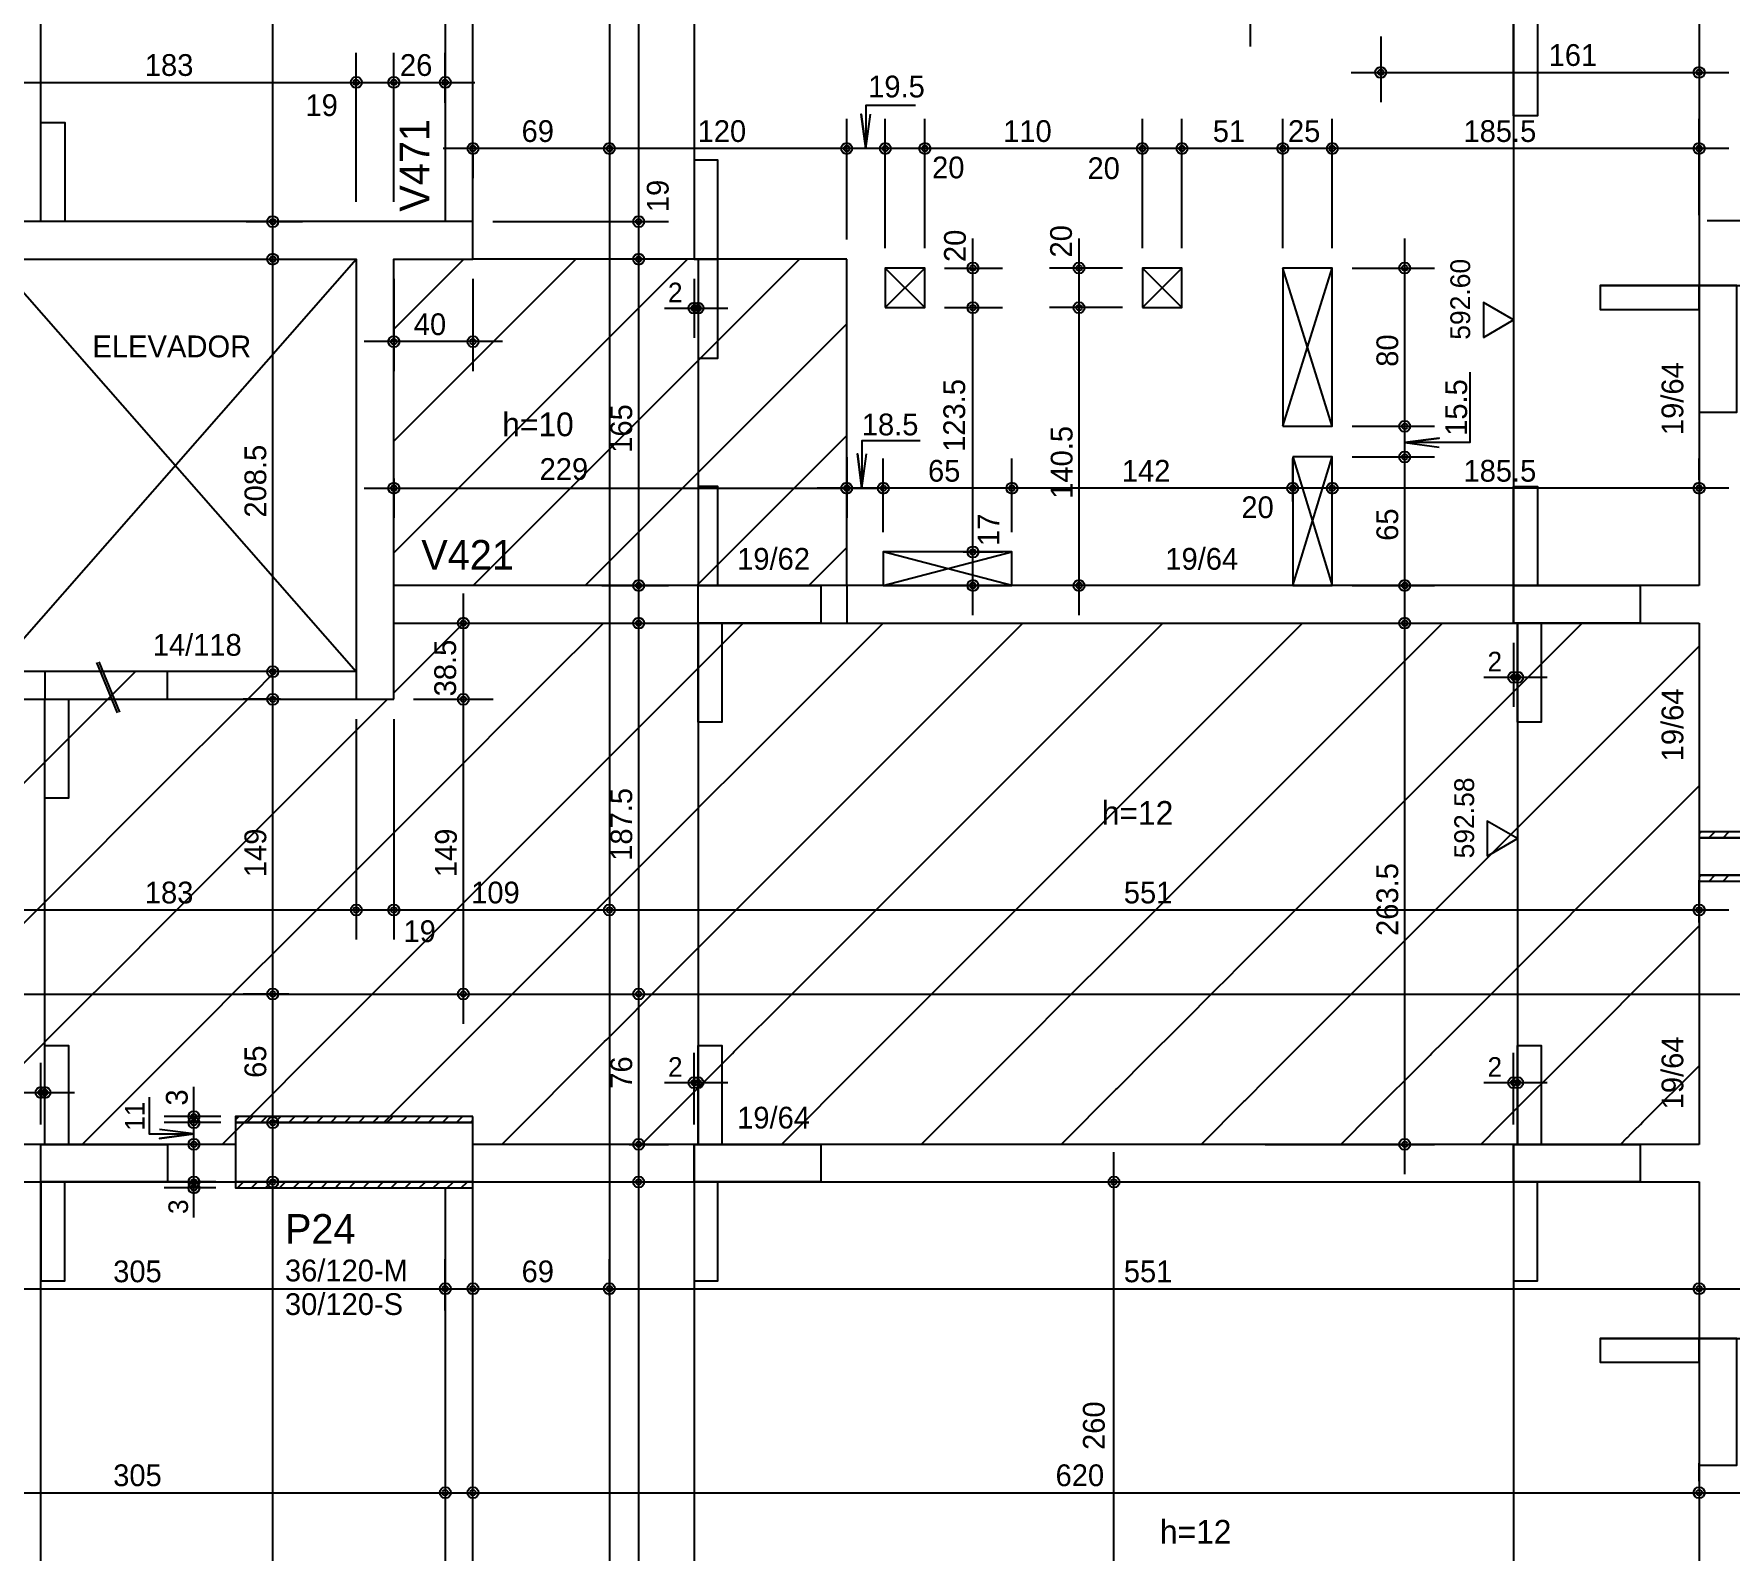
# Model space of a CAD drawing. Header units: metres. Extents: x 310 to 5592, y 1610 to 4022.
# Drawn here: x 3513 to 4370, y 2326 to 3092 of the extents above; entities that cross this region are included whole.
import ezdxf

# ---------------------------------------------------------------- set-up
doc = ezdxf.new("R2010")
doc.units = ezdxf.units.M
for name, color, linetype in [('MTH-224', 4, 'Continuous'), ('MTH-230', 1, 'Continuous'), ('MTH-COTAS7', 31, 'Continuous'), ('MTH-DIM-PILAR', 3, 'Continuous'), ('MTH-DIM-VIGA', 3, 'Continuous'), ('MTH-EIXO-214', 4, 'Continuous'), ('MTH-FACE-VIGA', 7, 'Continuous'), ('MTH-LINHA-SEÇÃO', 16, 'Continuous'), ('MTH-PILAR-SEGUE', 5, 'Continuous'), ('MTH-SIMB_COTA', 3, 'Continuous'), ('MTH-TIT1-VIGA', 5, 'Continuous'), ('MTH-TRACEJADO-216', 1, 'Continuous'), ('MTH-TXT', 4, 'Continuous'), ('MTH-TXT-NEGRITO', 5, 'Continuous'), ('MTH-TXT-NOTAS', 3, 'Continuous'), ('MTH-VIGA-INVERTIDA', 7, 'Continuous')]:
    doc.layers.add(name, color=color, linetype=linetype)

msp = doc.modelspace()

# ---------------------------------------------------------------- linework, layer by layer
at = {"layer": 'MTH-224', "linetype": 'Continuous'}
for points in [[(4245.416048, 2939.052496), (4260.714518, 2947.8855), (4245.416048, 2956.717624), (4245.416048, 2939.052496)], [(4247.416048, 2676.861122), (4262.714518, 2685.694125), (4247.416048, 2694.52625), (4247.416048, 2676.861122)]]:
    msp.add_lwpolyline(points, dxfattribs=at)
at = {"layer": 'MTH-230', "linetype": 'Continuous'}
for p, q in [((3492.511365, 2770.135472), (3675.511365, 2978.6355)), ((3492.511365, 2978.6355), (3675.511365, 2770.135472)), ((3943.011366, 2954.1355), (3963.011366, 2974.1355)), ((3963.011366, 2954.1355), (3943.011366, 2974.1355)), ((4073.011366, 2954.1355), (4093.011366, 2974.1355)), ((4093.011366, 2954.1355), (4073.011366, 2974.1355)), ((4144.012171, 2894.1355), (4169.012171, 2974.1355)), ((4169.012171, 2894.1355), (4144.012171, 2974.1355)), ((4149.012171, 2878.6355), (4169.012171, 2813.6355)), ((4149.012171, 2813.6355), (4169.012171, 2878.6355)), ((3942.010455, 2813.6355), (4007.012171, 2830.706534)), ((4007.012171, 2813.6355), (3942.010455, 2830.706534))]:
    msp.add_line(p, q, dxfattribs=at)
at = {"layer": 'MTH-COTAS7', "linetype": 'Continuous'}
for p, q in [((3633.288022, 2982.635497), (3633.288022, 3471.635501)), ((3818.309239, 2982.635497), (3818.309239, 3438.635501)), ((4127.639951, 3086.135499), (4127.639951, 3207.135498)), ((4193.511327, 3091.135499), (4193.511327, 3058.02176)), ((4354.512171, 3089.511837), (4354.512171, 3058.02176)), ((3675.511365, 3007.635497), (3675.511365, 3082.969265)), ((3675.511365, 3007.635497), (3675.511365, 3082.969265)), ((3694.511365, 3007.635497), (3694.511365, 3082.969265)), ((3694.511365, 3007.635497), (3694.511365, 3082.969265)), ((3720.511366, 3057.646509), (3720.511366, 3082.969265)), ((4178.511327, 3073.02176), (4369.512171, 3073.02176)), ((3477.511365, 3067.969265), (3690.511365, 3067.969265)), ((3660.511365, 3067.969265), (3709.511365, 3067.969265)), ((3679.511365, 3067.969265), (3735.511366, 3067.969265)), ((3923.511327, 2988.635492), (3923.511327, 3049.575059)), ((3923.511327, 2988.635492), (3923.511327, 3049.575059)), ((3943.011367, 2984.1355), (3943.011367, 3049.575059)), ((3943.011367, 2984.1355), (3943.011367, 3049.575059)), ((3963.011367, 2984.1355), (3963.011367, 3049.575059)), ((3963.011367, 2984.1355), (3963.011367, 3049.575059)), ((4073.011367, 2984.1355), (4073.011367, 3049.575059)), ((4073.011367, 2984.1355), (4073.011367, 3049.575059)), ((4093.011367, 2984.1355), (4093.011367, 3049.575059)), ((4093.011367, 2984.1355), (4093.011367, 3049.575059)), ((4144.012172, 2984.1355), (4144.012172, 3049.575059)), ((4144.012172, 2984.1355), (4144.012172, 3049.575059)), ((4169.012172, 2984.1355), (4169.012172, 3049.575059)), ((4169.012172, 2984.1355), (4169.012172, 3049.575059)), ((4354.512172, 3000.884726), (4354.512172, 3049.575059)), ((3803.511366, 3037.703124), (3803.511366, 3019.575059)), ((3803.511366, 3037.703124), (3803.511366, 3019.575059)), ((3818.511366, 3034.575059), (3719.511366, 3034.575059)), ((3734.511366, 3031.99527), (3734.511366, 3019.575059)), ((3938.511327, 3034.575059), (3788.511366, 3034.575059)), ((3958.011367, 3034.575059), (3908.511327, 3034.575059)), ((3978.011367, 3034.575059), (3928.011367, 3034.575059)), ((4088.011367, 3034.575059), (3948.011367, 3034.575059)), ((4108.011367, 3034.575059), (4058.011367, 3034.575059)), ((4159.012172, 3034.575059), (4078.011367, 3034.575059)), ((4184.012172, 3034.575059), (4129.012172, 3034.575059)), ((4369.512172, 3034.575059), (4154.012172, 3034.575059)), ((3818.309239, 2963.635492), (3818.309239, 3012.635497)), ((3619.831089, 2997.635497), (3648.288022, 2997.635497)), ((3633.288022, 2755.13551), (3633.288022, 2993.6355)), ((3744.511366, 2997.635497), (3833.309239, 2997.635497)), ((3744.511366, 2997.635497), (3833.309239, 2997.635497)), ((3818.309239, 2798.635501), (3818.309239, 2993.635492)), ((4358.512171, 2998.232143), (4644.515894, 2998.232143)), ((3987.298602, 2939.1355), (3987.298602, 2989.1355)), ((4040.983101, 2939.1355), (4040.983101, 2989.1355)), ((4205.64562, 2879.1355), (4205.64562, 2989.1355)), ((3594.011365, 2978.6355), (3648.288022, 2978.6355)), ((3694.511365, 2968.635497), (3694.511365, 2921.927565)), ((3734.511366, 2968.635492), (3734.511366, 2921.927565)), ((3846.330198, 2968.635492), (3846.330198, 2938.878151)), ((3848.330198, 2968.635492), (3848.330198, 2938.878151)), ((3973.011367, 2974.1355), (4002.298602, 2974.1355)), ((3987.298602, 2815.635501), (3987.298602, 2969.1355)), ((4063.011367, 2974.1355), (4025.983101, 2974.1355)), ((4040.983101, 2798.635501), (4040.983101, 2969.1355)), ((4179.012172, 2974.1355), (4220.64562, 2974.1355)), ((3831.330198, 2953.878151), (3863.330198, 2953.878151)), ((3973.011367, 2954.1355), (4002.298602, 2954.1355)), ((3973.011367, 2954.1355), (4002.298602, 2954.1355)), ((4063.011367, 2954.1355), (4025.983101, 2954.1355)), ((4063.011367, 2954.1355), (4025.983101, 2954.1355)), ((3749.511366, 2936.927565), (3679.511365, 2936.927565)), ((4205.64562, 2863.6355), (4205.64562, 2909.1355)), ((4179.012172, 2894.1355), (4220.64562, 2894.1355)), ((4179.012172, 2894.1355), (4220.64562, 2894.1355)), ((4205.64562, 2798.6355), (4205.64562, 2893.6355)), ((3923.511327, 2878.491579), (3923.511327, 2847.849414)), ((3942.010456, 2840.635501), (3942.010456, 2877.849414)), ((3942.010456, 2840.635501), (3942.010456, 2877.849414)), ((4007.012172, 2840.635501), (4007.012172, 2877.849414)), ((4007.012172, 2840.635501), (4007.012172, 2877.849414)), ((4149.012172, 2863.613104), (4149.012172, 2877.849414)), ((4149.012172, 2856.1355), (4149.012172, 2877.849414)), ((4169.012172, 2856.1355), (4169.012172, 2877.849414)), ((4169.012172, 2856.1355), (4169.012172, 2877.849414)), ((4179.012172, 2878.6355), (4220.64562, 2878.6355)), ((4179.012172, 2878.6355), (4220.64562, 2878.6355)), ((4354.512172, 2867.054335), (4354.512172, 2877.849414)), ((3694.511365, 2867.803718), (3694.511365, 2847.849414)), ((3923.511327, 2868.491579), (3923.511327, 2847.849414)), ((3679.511365, 2862.849414), (3938.511327, 2862.849414)), ((3957.010456, 2862.849414), (3908.511327, 2862.849414)), ((4022.012172, 2862.849414), (3927.010456, 2862.849414)), ((4164.012172, 2862.849414), (3992.012172, 2862.849414)), ((4184.012172, 2862.849414), (4134.012172, 2862.849414)), ((4369.512172, 2862.849414), (4154.012172, 2862.849414)), ((3987.298602, 2798.635501), (3987.298602, 2845.635501)), ((3982.961218, 2830.635501), (3972.298602, 2830.635501)), ((3982.298602, 2830.635501), (4002.298602, 2830.635501)), ((3799.683742, 2813.635501), (3833.309239, 2813.635501)), ((3984.682161, 2813.635501), (3972.298602, 2813.635501)), ((4072.291138, 2813.635501), (4025.983101, 2813.635501)), ((4179.012172, 2813.6355), (4220.64562, 2813.6355)), ((3729.654069, 2741.135506), (3729.654069, 2809.6355)), ((3818.309239, 2592.135465), (3818.309239, 2809.635501)), ((4205.64562, 2516.13677), (4205.64562, 2809.6355)), ((3726.827293, 2794.6355), (3744.654069, 2794.6355)), ((3813.511366, 2794.635501), (3833.309239, 2794.635501)), ((4175.002293, 2794.6355), (4220.64562, 2794.6355)), ((4260.714518, 2784.635501), (4260.714518, 2752.275238)), ((4262.714518, 2784.635501), (4262.714518, 2752.275238)), ((3633.288022, 2592.135465), (3633.288022, 2771.13551)), ((3729.654069, 2592.135465), (3729.654069, 2771.135506)), ((3665.511332, 2770.13551), (3618.288022, 2770.13551)), ((4245.714518, 2767.275238), (4277.714518, 2767.275238)), ((3637.278494, 2756.13551), (3618.288022, 2756.13551)), ((3704.511365, 2756.135506), (3744.654069, 2756.135506)), ((3704.511365, 2756.135506), (3744.654069, 2756.135506)), ((3675.511365, 2746.135506), (3675.511365, 2634.635497)), ((3675.511365, 2746.135506), (3675.511365, 2634.635497)), ((3694.511365, 2746.135506), (3694.511365, 2634.635497)), ((3694.511365, 2746.135506), (3694.511365, 2634.635497)), ((3803.511366, 2674.230856), (3803.511366, 2634.635497)), ((3803.511366, 2674.230856), (3803.511366, 2634.635497)), ((4354.512171, 2643.232998), (4354.512171, 2664.635497)), ((3477.511365, 2649.635497), (3690.511365, 2649.635497)), ((3660.511365, 2649.635497), (3709.511365, 2649.635497)), ((3679.511365, 2649.635497), (3818.511366, 2649.635497)), ((3788.511366, 2649.635497), (4369.512171, 2649.635497)), ((3633.288022, 2527.13677), (3633.288022, 2622.135465)), ((3818.309239, 2516.13677), (3818.309239, 2622.135465)), ((3641.453157, 2607.135465), (3618.288022, 2607.135465)), ((3641.453157, 2607.135465), (3618.288022, 2607.135465)), ((3715.45008, 2607.135465), (3744.654069, 2607.135465)), ((3813.511366, 2607.135465), (3833.309239, 2607.135465)), ((3813.511366, 2607.135465), (3833.309239, 2607.135465)), ((3846.330198, 2541.13677), (3846.330198, 2577.346098)), ((3848.330198, 2541.13677), (3848.330198, 2577.346098)), ((4260.714518, 2541.13677), (4260.714518, 2577.346098)), ((4262.714518, 2541.13677), (4262.714518, 2577.346098)), ((3516.089003, 2541.13677), (3516.089003, 2572.346399)), ((3518.089003, 2541.13677), (3518.089003, 2572.346399)), ((3501.089003, 2557.346399), (3533.089003, 2557.346399)), ((3593.398421, 2527.13677), (3593.398421, 2560.13677)), ((3593.398421, 2516.13677), (3593.398421, 2557.13677)), ((3831.330198, 2562.346098), (3863.330198, 2562.346098)), ((4245.714518, 2562.346098), (4277.714518, 2562.346098)), ((3606.981454, 2545.13677), (3578.398421, 2545.13677)), ((3606.981454, 2542.13677), (3578.398421, 2542.13677)), ((3606.981454, 2542.13677), (3578.398421, 2542.13677)), ((3638.897872, 2542.13677), (3618.288022, 2542.13677)), ((3606.981454, 2531.13677), (3578.398421, 2531.13677)), ((3813.511366, 2531.13677), (3833.309239, 2531.13677)), ((4135.113502, 2531.13677), (4220.64562, 2531.13677)), ((3593.398421, 2494.13677), (3593.398421, 2527.13677)), ((3633.288022, 2038.142044), (3633.288022, 2527.13677)), ((3818.309239, 2071.135503), (3818.309239, 2527.13677)), ((4058.605003, 2237.135488), (4058.605003, 2527.13677)), ((3604.511366, 2512.13677), (3578.398421, 2512.13677)), ((3604.511366, 2509.13677), (3578.398421, 2509.13677)), ((3664.511366, 2512.13677), (3618.288022, 2512.13677)), ((3813.511366, 2512.13677), (3833.309239, 2512.13677)), ((4054.511769, 2512.13677), (4073.605003, 2512.13677)), ((3720.511366, 2447.143058), (3720.511366, 2473.127822)), ((3734.511366, 2431.979805), (3734.511366, 2473.127822)), ((3803.511366, 2454.484193), (3803.511366, 2473.127822)), ((3803.511366, 2454.484193), (3803.511366, 2473.127822)), ((4354.512171, 2470.136523), (4354.512171, 2443.127822)), ((3400.51137, 2458.127822), (3735.511366, 2458.127822)), ((3719.511366, 2458.127822), (3818.511366, 2458.127822)), ((3788.511366, 2458.127822), (4369.512171, 2458.127822)), ((4358.512171, 2458.127822), (4771.511366, 2458.127822)), ((3734.511366, 2334.093981), (3734.511366, 2370.038858)), ((4354.512171, 2360.897848), (4354.512171, 2370.038858)), ((3400.51137, 2355.038858), (3735.511366, 2355.038858)), ((3719.511366, 2355.038858), (4369.512171, 2355.038858)), ((4358.512171, 2355.038858), (4644.515894, 2355.038858)), ((3720.511366, 2346.567543), (3720.511366, 2340.038858))]:
    msp.add_line(p, q, dxfattribs=at)
for points in [[(3958.280847, 3056.357595), (3933.168251, 3056.357595), (3933.168251, 3034.575059), (3930.884043, 3051.925344), (3933.168251, 3034.575059), (3935.45246, 3051.925344)], [(4238.642668, 2921.535905), (4238.642668, 2885.918751), (4205.64562, 2885.918751), (4222.995905, 2888.202959), (4205.64562, 2885.918751), (4222.995905, 2883.634542)], [(3960.559205, 2886.866968), (3931.167326, 2886.866968), (3931.167326, 2862.849414), (3928.883118, 2880.199699), (3931.167326, 2862.849414), (3933.451534, 2880.199699)], [(3570.813258, 2555.050198), (3570.813258, 2536.388203), (3593.398421, 2536.388203), (3576.048136, 2534.103995), (3593.398421, 2536.388203), (3576.048136, 2538.672412)]]:
    msp.add_lwpolyline(points, dxfattribs=at)
at = {"layer": 'MTH-EIXO-214'}
for p, q in [((3803.511366, 3791.636556), (3803.511366, 1718.135501)), ((401.511366, 2607.135465), (5503.511366, 2607.135465))]:
    msp.add_line(p, q, dxfattribs=at)
at = {"layer": 'MTH-FACE-VIGA', "linetype": 'Continuous'}
for p, q in [((4354.512171, 2688.189215), (4355.458459, 2689.135503)), ((4359.529526, 2686.135503), (4359.593037, 2686.199013)), ((4359.593037, 2686.199013), (4362.529526, 2689.135503)), ((4366.600594, 2686.135503), (4366.753612, 2686.288521)), ((4366.753612, 2686.288521), (4369.600594, 2689.135503)), ((4354.512171, 2666.189215), (4355.458459, 2667.135503)), ((4359.529526, 2664.135503), (4359.593037, 2664.199013)), ((4359.593037, 2664.199013), (4362.529526, 2667.135503)), ((4366.600594, 2664.135503), (4366.753612, 2664.288521)), ((4366.753612, 2664.288521), (4369.600594, 2667.135503)), ((3614.511366, 2543.549246), (3616.09889, 2545.13677)), ((3620.169958, 2542.13677), (3620.31505, 2542.281862)), ((3620.31505, 2542.281862), (3623.169958, 2545.13677)), ((3627.241025, 2542.13677), (3627.567427, 2542.463171)), ((3627.567427, 2542.463171), (3630.241025, 2545.13677)), ((3634.312093, 2542.13677), (3634.819804, 2542.644481)), ((3634.819804, 2542.644481), (3637.312093, 2545.13677)), ((3641.383161, 2542.13677), (3642.072181, 2542.82579)), ((3642.072181, 2542.82579), (3644.383161, 2545.13677)), ((3648.454229, 2542.13677), (3649.324559, 2543.007099)), ((3649.324559, 2543.007099), (3651.454229, 2545.13677)), ((3655.525297, 2542.13677), (3656.576936, 2543.188409)), ((3656.576936, 2543.188409), (3658.525297, 2545.13677)), ((3662.596365, 2542.13677), (3663.829313, 2543.369718)), ((3663.829313, 2543.369718), (3665.596365, 2545.13677)), ((3669.667432, 2542.13677), (3671.08169, 2543.551028)), ((3671.08169, 2543.551028), (3672.667432, 2545.13677)), ((3676.7385, 2542.13677), (3678.334068, 2543.732337)), ((3678.334068, 2543.732337), (3679.7385, 2545.13677)), ((3683.809568, 2542.13677), (3685.586445, 2543.913647)), ((3685.586445, 2543.913647), (3686.809568, 2545.13677)), ((3690.880636, 2542.13677), (3692.838822, 2544.094956)), ((3692.838822, 2544.094956), (3693.880636, 2545.13677)), ((3697.951704, 2542.13677), (3700.091199, 2544.276265)), ((3700.091199, 2544.276265), (3700.951704, 2545.13677)), ((3705.022771, 2542.13677), (3707.343577, 2544.457575)), ((3707.343577, 2544.457575), (3708.022771, 2545.13677)), ((3712.093839, 2542.13677), (3714.595954, 2544.638884)), ((3714.595954, 2544.638884), (3715.093839, 2545.13677)), ((3719.164907, 2542.13677), (3721.848331, 2544.820194)), ((3721.848331, 2544.820194), (3722.164907, 2545.13677)), ((3726.235975, 2542.13677), (3729.100708, 2545.001503)), ((3729.100708, 2545.001503), (3729.235975, 2545.13677)), ((3733.307043, 2542.13677), (3734.511366, 2543.341093)), ((3615.454229, 2509.13677), (3615.478405, 2509.160946)), ((3615.478405, 2509.160946), (3618.454229, 2512.13677)), ((3622.525297, 2509.13677), (3622.730782, 2509.342255)), ((3622.730782, 2509.342255), (3625.525297, 2512.13677)), ((3629.596365, 2509.13677), (3629.983159, 2509.523564)), ((3629.983159, 2509.523564), (3632.596365, 2512.13677)), ((3636.667432, 2509.13677), (3637.235537, 2509.704874)), ((3637.235537, 2509.704874), (3639.667432, 2512.13677)), ((3643.7385, 2509.13677), (3644.487914, 2509.886183)), ((3644.487914, 2509.886183), (3646.7385, 2512.13677)), ((3650.809568, 2509.13677), (3651.740291, 2510.067493)), ((3651.740291, 2510.067493), (3653.809568, 2512.13677)), ((3657.880636, 2509.13677), (3658.992668, 2510.248802)), ((3658.992668, 2510.248802), (3660.880636, 2512.13677)), ((3664.951704, 2509.13677), (3666.245046, 2510.430112)), ((3666.245046, 2510.430112), (3667.951704, 2512.13677)), ((3672.022771, 2509.13677), (3673.497423, 2510.611421)), ((3673.497423, 2510.611421), (3675.022771, 2512.13677)), ((3679.093839, 2509.13677), (3680.7498, 2510.79273)), ((3680.7498, 2510.79273), (3682.093839, 2512.13677)), ((3686.164907, 2509.13677), (3688.002177, 2510.97404)), ((3688.002177, 2510.97404), (3689.164907, 2512.13677)), ((3693.235975, 2509.13677), (3695.254555, 2511.155349)), ((3695.254555, 2511.155349), (3696.235975, 2512.13677)), ((3700.307043, 2509.13677), (3702.506932, 2511.336659)), ((3702.506932, 2511.336659), (3703.307043, 2512.13677)), ((3707.37811, 2509.13677), (3709.759309, 2511.517968)), ((3709.759309, 2511.517968), (3710.37811, 2512.13677)), ((3714.449178, 2509.13677), (3717.011686, 2511.699278)), ((3717.011686, 2511.699278), (3717.449178, 2512.13677)), ((3721.520246, 2509.13677), (3724.264064, 2511.880587)), ((3724.264064, 2511.880587), (3724.520246, 2512.13677)), ((3728.591314, 2509.13677), (3731.516441, 2512.061896)), ((3731.516441, 2512.061896), (3731.591314, 2512.13677))]:
    msp.add_line(p, q, dxfattribs=at)
for points in [[(3720.511366, 3423.635501), (3720.511366, 2997.635497)], [(3734.511366, 2997.635497), (3734.511366, 3423.635501)], [(4354.512171, 3191.135501), (4354.512171, 2813.6355)], [(3943.011366, 2954.1355), (3963.011366, 2954.1355), (3963.011366, 2974.1355), (3943.011366, 2974.1355), (3943.011366, 2954.1355)], [(4073.011366, 2954.1355), (4093.011366, 2954.1355), (4093.011366, 2974.1355), (4073.011366, 2974.1355), (4073.011366, 2954.1355)], [(4144.012171, 2894.1355), (4169.012171, 2894.1355), (4169.012171, 2974.1355), (4144.012171, 2974.1355), (4144.012171, 2894.1355)], [(4149.012171, 2878.6355), (4149.012171, 2813.6355), (4169.012171, 2813.6355), (4169.012171, 2878.6355), (4149.012171, 2878.6355)], [(3942.010455, 2813.6355), (4007.012171, 2813.6355), (4007.012171, 2830.706534), (3942.010455, 2830.706534), (3942.010455, 2813.6355)], [(4354.512171, 2813.6355), (3694.511365, 2813.6355)], [(3694.511365, 2794.6355), (4354.512171, 2794.6355)], [(4354.512171, 2794.6355), (4354.512171, 2686.1355)], [(3675.511365, 2770.13551), (3492.511365, 2770.13551)], [(3492.511365, 2756.13551), (3675.511365, 2756.13551)], [(4594.512171, 2689.135503), (4354.512171, 2689.135503), (4354.512171, 2686.135503), (4594.512171, 2686.135503), (4594.512171, 2689.135503)], [(4594.512171, 2667.135503), (4354.512171, 2667.135503), (4354.512171, 2664.135503), (4594.512171, 2664.135503), (4594.512171, 2667.135503)], [(4354.512171, 2667.1355), (4354.512171, 2531.13677)], [(3734.511366, 2545.13677), (3614.511366, 2545.13677), (3614.511366, 2542.13677), (3734.511366, 2542.13677), (3734.511366, 2545.13677)], [(3614.511366, 2531.13677), (3408.51137, 2531.13677)], [(4354.512171, 2531.13677), (3734.511366, 2531.13677)], [(3415.51137, 2512.13677), (3614.511366, 2512.13677)], [(3734.511366, 2512.13677), (3614.511366, 2512.13677), (3614.511366, 2509.13677), (3734.511366, 2509.13677), (3734.511366, 2512.13677)], [(3720.511366, 2509.13677), (3720.511366, 2086.135503)], [(3734.511366, 2086.135503), (3734.511366, 2512.13677)], [(3734.511366, 2512.13677), (4354.512171, 2512.13677)], [(4354.512171, 2512.13677), (4354.512171, 2086.135503)]]:
    msp.add_lwpolyline(points, dxfattribs=at)
at = {"layer": 'MTH-LINHA-SEÇÃO', "linetype": 'Continuous'}
for p, q in [((3516.089003, 2997.635497), (3516.089003, 3475.635501)), ((3846.330198, 3442.635501), (3846.330198, 2978.635492)), ((4260.714518, 3101.135499), (4260.714518, 2794.635501)), ((3848.330198, 2978.635492), (3848.330198, 2813.635501)), ((4304.512172, 2965.230509), (5046.511362, 2965.230509)), ((3848.330198, 2794.635501), (3848.330198, 2531.13677)), ((4262.714518, 2794.635501), (4262.714518, 2531.13677)), ((3544.159534, 2774.789181), (3554.689197, 2749.296312)), ((3545.34709, 2775.105863), (3555.876753, 2749.612994)), ((3518.089003, 2531.13677), (3518.089003, 2756.13551)), ((3846.330198, 2531.13677), (3846.330198, 2067.135503)), ((4260.714518, 2531.13677), (4260.714518, 2252.1355)), ((3516.089003, 2034.142044), (3516.089003, 2512.13677)), ((4304.512172, 2432.991494), (5046.511362, 2432.991494))]:
    msp.add_line(p, q, dxfattribs=at)
for points in [[(4260.714518, 3051.135499), (4260.714518, 3101.135499), (4272.714518, 3101.135499), (4272.714518, 3051.135499), (4260.714518, 3051.135499)], [(3516.089003, 2997.635497), (3516.089003, 3047.635497), (3528.089003, 3047.635497), (3528.089003, 2997.635497), (3516.089003, 2997.635497)], [(3846.330198, 3028.635492), (3846.330198, 2978.635492), (3858.330198, 2978.635492), (3858.330198, 3028.635492), (3846.330198, 3028.635492)], [(3848.330198, 2978.635492), (3848.330198, 2928.635492), (3858.330198, 2928.635492), (3858.330198, 2978.635492), (3848.330198, 2978.635492)], [(4354.512172, 2965.230509), (4304.512172, 2965.230509), (4304.512172, 2953.230509), (4354.512172, 2953.230509), (4354.512172, 2965.230509)], [(4373.512172, 2965.230509), (4354.512172, 2965.230509), (4354.512172, 2901.230509), (4373.512172, 2901.230509), (4373.512172, 2965.230509)], [(3848.330198, 2863.635501), (3848.330198, 2813.635501), (3858.330198, 2813.635501), (3858.330198, 2863.635501), (3848.330198, 2863.635501)], [(4260.714518, 2813.635501), (4260.714518, 2863.635501), (4272.714518, 2863.635501), (4272.714518, 2813.635501), (4260.714518, 2813.635501)], [(3848.330198, 2794.635501), (3848.330198, 2813.635501), (3910.330198, 2813.635501), (3910.330198, 2794.635501), (3848.330198, 2794.635501)], [(4260.714518, 2794.635501), (4260.714518, 2813.635501), (4324.714518, 2813.635501), (4324.714518, 2794.635501), (4260.714518, 2794.635501)], [(3848.330198, 2744.635501), (3848.330198, 2794.635501), (3860.330198, 2794.635501), (3860.330198, 2744.635501), (3848.330198, 2744.635501)], [(4262.714518, 2744.635501), (4262.714518, 2794.635501), (4274.714518, 2794.635501), (4274.714518, 2744.635501), (4262.714518, 2744.635501)], [(3580.089003, 2770.13551), (3518.089003, 2770.13551), (3518.089003, 2756.13551), (3580.089003, 2756.13551), (3580.089003, 2770.13551)], [(3518.089003, 2706.13551), (3518.089003, 2756.13551), (3530.089003, 2756.13551), (3530.089003, 2706.13551), (3518.089003, 2706.13551)], [(3518.089003, 2531.13677), (3518.089003, 2581.13677), (3530.089003, 2581.13677), (3530.089003, 2531.13677), (3518.089003, 2531.13677)], [(3848.330198, 2531.13677), (3848.330198, 2581.13677), (3860.330198, 2581.13677), (3860.330198, 2531.13677), (3848.330198, 2531.13677)], [(4262.714518, 2531.13677), (4262.714518, 2581.13677), (4274.714518, 2581.13677), (4274.714518, 2531.13677), (4262.714518, 2531.13677)], [(3516.089003, 2512.13677), (3516.089003, 2531.13677), (3580.089003, 2531.13677), (3580.089003, 2512.13677), (3516.089003, 2512.13677)], [(3846.330198, 2512.13677), (3846.330198, 2531.13677), (3910.330198, 2531.13677), (3910.330198, 2512.13677), (3846.330198, 2512.13677)], [(4260.714518, 2512.13677), (4260.714518, 2531.13677), (4324.714518, 2531.13677), (4324.714518, 2512.13677), (4260.714518, 2512.13677)], [(3516.089003, 2512.13677), (3516.089003, 2462.13677), (3528.089003, 2462.13677), (3528.089003, 2512.13677), (3516.089003, 2512.13677)], [(3846.330198, 2512.13677), (3846.330198, 2462.13677), (3858.330198, 2462.13677), (3858.330198, 2512.13677), (3846.330198, 2512.13677)], [(4260.714518, 2512.13677), (4260.714518, 2462.13677), (4272.714518, 2462.13677), (4272.714518, 2512.13677), (4260.714518, 2512.13677)], [(4354.512172, 2432.991494), (4304.512172, 2432.991494), (4304.512172, 2420.991494), (4354.512172, 2420.991494), (4354.512172, 2432.991494)], [(4373.512172, 2432.991494), (4354.512172, 2432.991494), (4354.512172, 2368.991494), (4373.512172, 2368.991494), (4373.512172, 2432.991494)]]:
    msp.add_lwpolyline(points, dxfattribs=at)
at = {"layer": 'MTH-PILAR-SEGUE', "linetype": 'Continuous'}
for points in [[(3694.511365, 2756.135506), (3694.511365, 2978.635497), (3734.511366, 2978.635497), (3734.511366, 2997.635497), (3274.511365, 2997.635497), (3274.511365, 2699.635497), (3293.511365, 2699.635497), (3293.511365, 2978.635504), (3476.511365, 2978.635504), (3476.511365, 2756.135506), (3492.511365, 2756.135506), (3492.511365, 2978.6355), (3675.511365, 2978.6355), (3675.511365, 2756.135506), (3694.511365, 2756.135506)], [(4594.512171, 2667.1355), (4594.512171, 2686.1355), (4354.512171, 2686.1355), (4354.512171, 2667.1355), (4594.512171, 2667.1355)], [(3734.511366, 2512.13677), (3734.511366, 2542.13677), (3614.511366, 2542.13677), (3614.511366, 2512.13677), (3734.511366, 2512.13677)]]:
    msp.add_lwpolyline(points, dxfattribs=at)
at = {"layer": 'MTH-SIMB_COTA', "linetype": 'Continuous'}
for centre, radius in [((3675.511365, 3067.969265), 2.8), ((3675.511365, 3067.969265), 2.8), ((3694.511365, 3067.969265), 2.8), ((3694.511365, 3067.969265), 2.8), ((3720.511366, 3067.969265), 2.8), ((4193.511327, 3073.02176), 2.8), ((4193.511327, 3073.02176), 1.4), ((4354.512171, 3073.02176), 2.8), ((4354.512171, 3073.02176), 1.4), ((3675.511365, 3067.969265), 1.4), ((3675.511365, 3067.969265), 1.4), ((3694.511365, 3067.969265), 1.4), ((3694.511365, 3067.969265), 1.4), ((3720.511366, 3067.969265), 1.4), ((3734.511366, 3034.575059), 2.8), ((3803.511366, 3034.575059), 2.8), ((3803.511366, 3034.575059), 2.8), ((3923.511327, 3034.575059), 2.8), ((3923.511327, 3034.575059), 2.8), ((3943.011367, 3034.575059), 2.8), ((3943.011367, 3034.575059), 2.8), ((3963.011367, 3034.575059), 2.8), ((3963.011367, 3034.575059), 2.8), ((4073.011367, 3034.575059), 2.8), ((4073.011367, 3034.575059), 2.8), ((4093.011367, 3034.575059), 2.8), ((4093.011367, 3034.575059), 2.8), ((4144.012172, 3034.575059), 2.8), ((4144.012172, 3034.575059), 2.8), ((4169.012172, 3034.575059), 2.8), ((4169.012172, 3034.575059), 2.8), ((4354.512172, 3034.575059), 2.8), ((3734.511366, 3034.575059), 1.4), ((3803.511366, 3034.575059), 1.4), ((3803.511366, 3034.575059), 1.4), ((3923.511327, 3034.575059), 1.4), ((3923.511327, 3034.575059), 1.4), ((3943.011367, 3034.575059), 1.4), ((3943.011367, 3034.575059), 1.4), ((3963.011367, 3034.575059), 1.4), ((3963.011367, 3034.575059), 1.4), ((4073.011367, 3034.575059), 1.4), ((4073.011367, 3034.575059), 1.4), ((4093.011367, 3034.575059), 1.4), ((4093.011367, 3034.575059), 1.4), ((4144.012172, 3034.575059), 1.4), ((4144.012172, 3034.575059), 1.4), ((4169.012172, 3034.575059), 1.4), ((4169.012172, 3034.575059), 1.4), ((4354.512172, 3034.575059), 1.4), ((3633.288022, 2997.635497), 2.8), ((3633.288022, 2997.635497), 1.4), ((3818.309239, 2997.635497), 2.8), ((3818.309239, 2997.635497), 2.8), ((3818.309239, 2997.635497), 1.4), ((3818.309239, 2997.635497), 1.4), ((3633.288022, 2978.6355), 2.8), ((3633.288022, 2978.6355), 1.4), ((3818.309239, 2978.635492), 2.8), ((3818.309239, 2978.635492), 2.8), ((3818.309239, 2978.635492), 1.4), ((3818.309239, 2978.635492), 1.4), ((3987.298602, 2974.1355), 2.8), ((4040.983101, 2974.1355), 2.8), ((4205.64562, 2974.1355), 2.8), ((3987.298602, 2974.1355), 1.4), ((4040.983101, 2974.1355), 1.4), ((4205.64562, 2974.1355), 1.4), ((3846.330198, 2953.878151), 2.8), ((3846.330198, 2953.878151), 1.4), ((3848.330198, 2953.878151), 2.8), ((3848.330198, 2953.878151), 1.4), ((3987.298602, 2954.1355), 2.8), ((3987.298602, 2954.1355), 2.8), ((3987.298602, 2954.1355), 1.4), ((3987.298602, 2954.1355), 1.4), ((4040.983101, 2954.1355), 2.8), ((4040.983101, 2954.1355), 2.8), ((4040.983101, 2954.1355), 1.4), ((4040.983101, 2954.1355), 1.4), ((3694.511365, 2936.927565), 2.8), ((3694.511365, 2936.927565), 1.4), ((3734.511366, 2936.927565), 2.8), ((3734.511366, 2936.927565), 1.4), ((4205.64562, 2894.1355), 2.8), ((4205.64562, 2894.1355), 2.8), ((4205.64562, 2894.1355), 1.4), ((4205.64562, 2894.1355), 1.4), ((4205.64562, 2878.6355), 2.8), ((4205.64562, 2878.6355), 2.8), ((4205.64562, 2878.6355), 1.4), ((4205.64562, 2878.6355), 1.4), ((3694.511365, 2862.849414), 2.8), ((3923.511327, 2862.849414), 2.8), ((3923.511327, 2862.849414), 2.8), ((3942.010456, 2862.849414), 2.8), ((3942.010456, 2862.849414), 2.8), ((4007.012172, 2862.849414), 2.8), ((4007.012172, 2862.849414), 2.8), ((4149.012172, 2862.849414), 2.8), ((4149.012172, 2862.849414), 2.8), ((4169.012172, 2862.849414), 2.8), ((4169.012172, 2862.849414), 2.8), ((4354.512172, 2862.849414), 2.8), ((3694.511365, 2862.849414), 1.4), ((3923.511327, 2862.849414), 1.4), ((3923.511327, 2862.849414), 1.4), ((3942.010456, 2862.849414), 1.4), ((3942.010456, 2862.849414), 1.4), ((4007.012172, 2862.849414), 1.4), ((4007.012172, 2862.849414), 1.4), ((4149.012172, 2862.849414), 1.4), ((4149.012172, 2862.849414), 1.4), ((4169.012172, 2862.849414), 1.4), ((4169.012172, 2862.849414), 1.4), ((4354.512172, 2862.849414), 1.4), ((3987.298602, 2830.635501), 2.8), ((3987.298602, 2830.635501), 2.8), ((3987.298602, 2830.635501), 1.4), ((3987.298602, 2830.635501), 1.4), ((3818.309239, 2813.635501), 2.8), ((3818.309239, 2813.635501), 1.4), ((3987.298602, 2813.635501), 2.8), ((3987.298602, 2813.635501), 1.4), ((4040.983101, 2813.635501), 2.8), ((4040.983101, 2813.635501), 1.4), ((4205.64562, 2813.6355), 2.8), ((4205.64562, 2813.6355), 1.4), ((3729.654069, 2794.6355), 2.8), ((3729.654069, 2794.6355), 1.4), ((3818.309239, 2794.635501), 2.8), ((3818.309239, 2794.635501), 1.4), ((4205.64562, 2794.6355), 2.8), ((4205.64562, 2794.6355), 1.4), ((3633.288022, 2770.13551), 2.8), ((3633.288022, 2770.13551), 1.4), ((4260.714518, 2767.275238), 2.8), ((4260.714518, 2767.275238), 1.4), ((4262.714518, 2767.275238), 2.8), ((4262.714518, 2767.275238), 1.4), ((3633.288022, 2756.13551), 2.8), ((3633.288022, 2756.13551), 1.4), ((3729.654069, 2756.135506), 2.8), ((3729.654069, 2756.135506), 2.8), ((3729.654069, 2756.135506), 1.4), ((3729.654069, 2756.135506), 1.4), ((3675.511365, 2649.635497), 2.8), ((3675.511365, 2649.635497), 2.8), ((3675.511365, 2649.635497), 1.4), ((3675.511365, 2649.635497), 1.4), ((3694.511365, 2649.635497), 2.8), ((3694.511365, 2649.635497), 2.8), ((3694.511365, 2649.635497), 1.4), ((3694.511365, 2649.635497), 1.4), ((3803.511366, 2649.635497), 2.8), ((3803.511366, 2649.635497), 2.8), ((3803.511366, 2649.635497), 1.4), ((3803.511366, 2649.635497), 1.4), ((4354.512171, 2649.635497), 2.8), ((4354.512171, 2649.635497), 1.4), ((3633.288022, 2607.135465), 2.8), ((3633.288022, 2607.135465), 2.8), ((3633.288022, 2607.135465), 1.4), ((3633.288022, 2607.135465), 1.4), ((3729.654069, 2607.135465), 2.8), ((3729.654069, 2607.135465), 1.4), ((3818.309239, 2607.135465), 2.8), ((3818.309239, 2607.135465), 2.8), ((3818.309239, 2607.135465), 1.4), ((3818.309239, 2607.135465), 1.4), ((3846.330198, 2562.346098), 2.8), ((3848.330198, 2562.346098), 2.8), ((4260.714518, 2562.346098), 2.8), ((4262.714518, 2562.346098), 2.8), ((3516.089003, 2557.346399), 2.8), ((3516.089003, 2557.346399), 1.4), ((3518.089003, 2557.346399), 2.8), ((3518.089003, 2557.346399), 1.4), ((3846.330198, 2562.346098), 1.4), ((3848.330198, 2562.346098), 1.4), ((4260.714518, 2562.346098), 1.4), ((4262.714518, 2562.346098), 1.4), ((3593.398421, 2545.13677), 2.8), ((3593.398421, 2542.13677), 2.8), ((3593.398421, 2542.13677), 2.8), ((3593.398421, 2545.13677), 1.4), ((3593.398421, 2542.13677), 1.4), ((3593.398421, 2542.13677), 1.4), ((3633.288022, 2542.13677), 2.8), ((3633.288022, 2542.13677), 1.4), ((3593.398421, 2531.13677), 2.8), ((3593.398421, 2531.13677), 1.4), ((3818.309239, 2531.13677), 2.8), ((3818.309239, 2531.13677), 1.4), ((4205.64562, 2531.13677), 2.8), ((4205.64562, 2531.13677), 1.4), ((3593.398421, 2512.13677), 2.8), ((3593.398421, 2512.13677), 1.4), ((3633.288022, 2512.13677), 2.8), ((3633.288022, 2512.13677), 1.4), ((3818.309239, 2512.13677), 2.8), ((3818.309239, 2512.13677), 1.4), ((4058.605003, 2512.13677), 2.8), ((4058.605003, 2512.13677), 1.4), ((3593.398421, 2509.13677), 2.8), ((3593.398421, 2509.13677), 1.4), ((3720.511366, 2458.127822), 2.8), ((3720.511366, 2458.127822), 1.4), ((3734.511366, 2458.127822), 2.8), ((3734.511366, 2458.127822), 1.4), ((3803.511366, 2458.127822), 2.8), ((3803.511366, 2458.127822), 2.8), ((3803.511366, 2458.127822), 1.4), ((3803.511366, 2458.127822), 1.4), ((4354.512171, 2458.127822), 2.8), ((4354.512171, 2458.127822), 1.4), ((3720.511366, 2355.038858), 2.8), ((3720.511366, 2355.038858), 1.4), ((3734.511366, 2355.038858), 2.8), ((3734.511366, 2355.038858), 1.4), ((4354.512171, 2355.038858), 2.8), ((4354.512171, 2355.038858), 1.4)]:
    msp.add_circle(centre, radius, dxfattribs=at)
at = {"layer": 'MTH-TRACEJADO-216'}
for p, q in [((3694.511365, 2830.112378), (3843.034481, 2978.635493)), ((3694.511365, 2886.68092), (3786.465938, 2978.635493)), ((3694.511365, 2943.249463), (3729.897396, 2978.635493)), ((3923.511406, 2978.635493), (3734.511366, 2978.635493)), ((3734.60303, 2813.6355), (3899.603023, 2978.635493)), ((3923.511406, 2813.6355), (3923.511406, 2978.635493)), ((3791.171572, 2813.6355), (3923.511406, 2945.975334)), ((3847.740115, 2813.6355), (3923.511406, 2889.406792)), ((3904.308657, 2813.6355), (3923.511406, 2832.838249)), ((3719.692034, 2784.582369), (3729.745165, 2794.6355)), ((3770.227095, 2764.406751), (3800.455843, 2794.6355)), ((3820.762155, 2744.231133), (3871.166521, 2794.6355)), ((3871.297215, 2724.055515), (3941.8772, 2794.6355)), ((3921.832275, 2703.879897), (4012.587878, 2794.6355)), ((3972.367335, 2683.704279), (4083.298556, 2794.6355)), ((4022.902395, 2663.528661), (4154.009234, 2794.6355)), ((4073.437455, 2643.353043), (4224.719912, 2794.6355)), ((4123.972515, 2623.177425), (4295.43059, 2794.6355)), ((3694.511365, 2759.4017), (3719.692034, 2784.582369)), ((4174.507575, 2603.001807), (4354.512171, 2783.006403)), ((3554.267316, 2760.579007), (3563.823819, 2770.13551)), ((3622.478121, 2758.079134), (3634.534497, 2770.13551)), ((3744.809034, 2738.988691), (3770.227095, 2764.406751)), ((3514.128163, 2720.439854), (3554.267316, 2760.579007)), ((3571.839019, 2707.440032), (3622.478121, 2758.079134)), ((3687.329145, 2752.219479), (3691.245172, 2756.135506)), ((3629.549875, 2694.440209), (3687.329145, 2752.219479)), ((3740.440463, 2734.620119), (3744.809034, 2738.988691)), ((3797.542513, 2721.011491), (3820.762155, 2744.231133)), ((3687.26073, 2681.440387), (3740.440463, 2734.620119)), ((3465.940195, 2672.251886), (3514.128163, 2720.439854)), ((3793.551781, 2717.02076), (3797.542513, 2721.011491)), ((3850.275992, 2703.034292), (3871.297215, 2724.055515)), ((3744.971586, 2668.440564), (3793.551781, 2717.02076)), ((4225.042635, 2582.826189), (4354.512171, 2712.295725)), ((3526.960215, 2662.561228), (3571.839019, 2707.440032)), ((3846.663099, 2699.4214), (3850.275992, 2703.034292)), ((3903.00947, 2685.057093), (3921.832275, 2703.879897)), ((3587.980235, 2652.87057), (3629.549875, 2694.440209)), ((3802.682441, 2655.440741), (3846.663099, 2699.4214)), ((3899.774418, 2681.82204), (3903.00947, 2685.057093)), ((3649.000255, 2643.179912), (3687.26073, 2681.440387)), ((3860.393297, 2642.440919), (3899.774418, 2681.82204)), ((3955.742949, 2667.079893), (3972.367335, 2683.704279)), ((3710.020275, 2633.489253), (3744.971586, 2668.440564)), ((3479.585871, 2615.186884), (3526.960215, 2662.561228)), ((3918.104152, 2629.441096), (3952.885736, 2664.22268)), ((3952.885736, 2664.22268), (3955.742949, 2667.079893)), ((4008.476428, 2649.102694), (4022.902395, 2663.528661)), ((3544.099066, 2608.9894), (3587.980235, 2652.87057)), ((3771.040295, 2623.798595), (3802.682441, 2655.440741)), ((3608.61226, 2602.791917), (3649.000255, 2643.179912)), ((3832.060315, 2614.107937), (3860.393297, 2642.440919)), ((3975.815008, 2616.441274), (4005.997054, 2646.62332)), ((4005.997054, 2646.62332), (4008.476428, 2649.102694)), ((4061.209907, 2631.125494), (4073.437455, 2643.353043)), ((4275.577696, 2562.650571), (4354.512171, 2641.585047)), ((3673.125455, 2596.594433), (3710.020275, 2633.489253)), ((3893.080335, 2604.417279), (3918.104152, 2629.441096)), ((4033.525864, 2603.441451), (4059.108373, 2629.02396)), ((4059.108373, 2629.02396), (4061.209907, 2631.125494)), ((3737.638649, 2590.39695), (3771.040295, 2623.798595)), ((3954.100355, 2594.726621), (3975.815008, 2616.441274)), ((4113.943385, 2613.148295), (4123.972515, 2623.177425)), ((3466.246435, 2531.13677), (3542.548593, 2607.438927)), ((3542.548593, 2607.438927), (3544.099066, 2608.9894)), ((3802.151844, 2584.199466), (3832.060315, 2614.107937)), ((4091.236719, 2590.441629), (4112.219691, 2611.424601)), ((4112.219691, 2611.424601), (4113.943385, 2613.148295)), ((3536.957113, 2531.13677), (3607.185213, 2601.364869)), ((3607.185213, 2601.364869), (3608.61226, 2602.791917)), ((3866.665039, 2578.001983), (3893.080335, 2604.417279)), ((4015.120375, 2585.035963), (4033.525864, 2603.441451)), ((4166.676864, 2595.171096), (4174.507575, 2603.001807)), ((3607.667791, 2531.13677), (3671.821833, 2595.290812)), ((3671.821833, 2595.290812), (3673.125455, 2596.594433)), ((3736.458454, 2589.216754), (3737.638649, 2590.39695)), ((3931.178233, 2571.804499), (3954.100355, 2594.726621)), ((4076.140395, 2575.345305), (4091.236719, 2590.441629)), ((4148.947575, 2577.441806), (4165.331009, 2593.825241)), ((4165.331009, 2593.825241), (4166.676864, 2595.171096)), ((3689.378469, 2542.13677), (3736.458454, 2589.216754)), ((3749.089148, 2531.13677), (3801.095074, 2583.142696)), ((3801.095074, 2583.142696), (3802.151844, 2584.199466)), ((3995.691428, 2565.607015), (4015.120375, 2585.035963)), ((4219.410343, 2577.193896), (4225.042635, 2582.826189)), ((3819.799826, 2531.13677), (3865.731695, 2577.068639)), ((3865.731695, 2577.068639), (3866.665039, 2578.001983)), ((4060.204622, 2559.409532), (4076.140395, 2575.345305)), ((4137.160415, 2565.654647), (4148.947575, 2577.441806)), ((4206.65843, 2564.441984), (4218.442328, 2576.225881)), ((4218.442328, 2576.225881), (4219.410343, 2577.193896)), ((3890.510504, 2531.13677), (3930.368315, 2570.994581)), ((3930.368315, 2570.994581), (3931.178233, 2571.804499)), ((3961.221182, 2531.13677), (3995.004936, 2564.920524)), ((3995.004936, 2564.920524), (3995.691428, 2565.607015)), ((4124.717817, 2553.212048), (4137.160415, 2565.654647)), ((4198.180435, 2555.963989), (4206.65843, 2564.441984)), ((4326.112756, 2542.474953), (4354.512171, 2570.874369)), ((4031.93186, 2531.13677), (4059.641556, 2558.846466)), ((4059.641556, 2558.846466), (4060.204622, 2559.409532)), ((4189.231011, 2547.014565), (4198.180435, 2555.963989)), ((4264.369286, 2551.442161), (4271.553646, 2558.626521)), ((4271.553646, 2558.626521), (4272.143822, 2559.216697)), ((4272.143822, 2559.216697), (4275.577696, 2562.650571)), ((4102.642538, 2531.13677), (4124.278177, 2552.772408)), ((4124.278177, 2552.772408), (4124.717817, 2553.212048)), ((4259.200455, 2546.273331), (4264.369286, 2551.442161)), ((4173.353216, 2531.13677), (4188.914797, 2546.698351)), ((4188.914797, 2546.698351), (4189.231011, 2547.014565)), ((4244.063894, 2531.13677), (4253.551418, 2540.624293)), ((4253.551418, 2540.624293), (4253.744206, 2540.817081)), ((4253.744206, 2540.817081), (4259.200455, 2546.273331)), ((4322.080141, 2538.442339), (4324.664964, 2541.027161)), ((4324.664964, 2541.027161), (4324.8773, 2541.239497)), ((4324.8773, 2541.239497), (4326.112756, 2542.474953)), ((4314.774572, 2531.13677), (4318.188038, 2534.550235)), ((4318.188038, 2534.550235), (4318.2574, 2534.619597)), ((4318.2574, 2534.619597), (4320.220475, 2536.582672)), ((4320.220475, 2536.582672), (4322.080141, 2538.442339))]:
    msp.add_line(p, q, dxfattribs=at)
at = {"layer": 'MTH-VIGA-INVERTIDA'}
msp.add_line((3923.511406, 2813.6355), (3923.511406, 2794.6355), dxfattribs=at)

# ---------------------------------------------------------------- texts
at = {"layer": 'MTH-COTAS7', "linetype": 'Continuous'}
for s, height, p in [('161', 11, (4278.429339, 3076.32176)), ('183', 11, (3568.611365, 3071.269265)), ('26', 11, (3697.611366, 3071.269265)), ('19.5', 11, (3934.357192, 3060.398633)), ('19', 11, (3649.844702, 3050.993362)), ('69', 11, (3759.111366, 3037.875059)), ('120', 11, (3848.111347, 3037.875059)), ('110', 11, (4002.611367, 3037.875059)), ('51', 11, (4108.61177, 3037.875059)), ('25', 11, (4146.612172, 3037.875059)), ('185.5', 11, (4235.362172, 3037.875059)), ('20', 11, (3966.67803, 3019.493544)), ('20', 11, (4045.246629, 3019.113879)), ('2', 9.9, (3833.130201, 2956.848151)), ('40', 11, (3704.611366, 2940.227565)), ('18.5', 11, (3931.133037, 2889.560764)), ('229', 11, (3768.216628, 2867.035276)), ('65', 11, (3964.611314, 2866.149414)), ('142', 11, (4062.612172, 2866.149414)), ('185.5', 11, (4235.362172, 2866.149414)), ('20', 11, (4123.05982, 2847.710704)), ('2', 9.9, (4247.514522, 2770.245238)), ('183', 11, (3568.611365, 2652.935497)), ('109', 11, (3733.611366, 2652.935497)), ('551', 11, (4063.611769, 2652.935497)), ('19', 11, (3699.382832, 2633.38984)), ('2', 9.9, (3833.130201, 2565.316098)), ('2', 9.9, (4247.514522, 2565.316098)), ('305', 11, (3552.611368, 2461.427822)), ('69', 11, (3759.111366, 2461.427822)), ('551', 11, (4063.611769, 2461.427822)), ('305', 11, (3552.611368, 2358.338858)), ('620', 11, (4029.111769, 2358.338858))]:
    msp.add_text(s, height=height, dxfattribs=at).set_placement(p)
for s, height, p in [('19', 11, (3833.435508, 3002.40758)), ('20', 11, (4037.354825, 2979.470258)), ('20', 11, (3983.711989, 2977.174127)), ('80', 11, (4202.34562, 2924.2355)), ('123.5', 11, (3983.376851, 2881.218407)), ('15.5', 11, (4237.178774, 2889.299365)), ('165', 11, (3815.009239, 2880.735496)), ('140.5', 11, (4037.683101, 2857.4855)), ('208.5', 11, (3629.988022, 2847.985505)), ('17', 11, (4000.745522, 2833.632157)), ('65', 11, (4202.34562, 2836.2355)), ('38.5', 11, (3725.963958, 2757.622759)), ('187.5', 11, (3815.009239, 2674.485483)), ('149', 11, (3629.988022, 2666.235488)), ('149', 11, (3726.354069, 2666.235486)), ('263.5', 11, (4202.34562, 2636.486135)), ('65', 11, (3629.988022, 2564.736118)), ('76', 11, (3815.009239, 2559.236118)), ('3', 11, (3590.258359, 2550.738754)), ('11', 9.9, (3568.497836, 2538.003233)), ('3', 9.9, (3590.428421, 2495.936773)), ('260', 11, (4053.953734, 2376.645438))]:
    msp.add_text(s, height=height, rotation=90, dxfattribs=at).set_placement(p)
at = {"layer": 'MTH-DIM-PILAR', "linetype": 'Continuous'}
for s, p in [('36/120-M', (3639.45442, 2461.871519)), ('30/120-S', (3639.45442, 2444.871519))]:
    msp.add_text(s, height=11, dxfattribs=at).set_placement(p)
at = {"layer": 'MTH-DIM-VIGA', "linetype": 'Continuous'}
for p in [(4346.512171, 2889.701302), (4346.512171, 2724.774493), (4346.512171, 2548.850675)]:
    msp.add_text('19/64', height=11, rotation=90, dxfattribs=at).set_placement(p)
for s, p in [('19/62', (3868.113394, 2821.6355)), ('19/64', (4084.60745, 2821.6355)), ('14/118', (3572.603899, 2778.13551)), ('19/64', (3868.113394, 2539.136769))]:
    msp.add_text(s, height=11, dxfattribs=at).set_placement(p)
at = {"layer": 'MTH-PILAR-SEGUE', "linetype": 'Continuous'}
msp.add_text('P24', height=15, dxfattribs=at).set_placement((3639.45442, 2480.871519))
at = {"layer": 'MTH-TIT1-VIGA', "linetype": 'Continuous'}
msp.add_text('V471', height=15, rotation=90, dxfattribs=at).set_placement((3712.511366, 3002.635497))
msp.add_text('V421', height=15, dxfattribs=at).set_placement((3708.386365, 2821.6355))
at = {"layer": 'MTH-TXT', "linetype": 'Continuous'}
for s, p in [('592.60', (4238.714518, 2937.8855)), ('592.58', (4240.714518, 2675.694125))]:
    msp.add_text(s, height=10, rotation=90, dxfattribs=at).set_placement(p)
at = {"layer": 'MTH-TXT-NEGRITO', "linetype": 'Continuous'}
for s, p in [('h=10', (3749.319831, 2889.12642)), ('h=12', (4052.497863, 2692.676137)), ('h=12', (4081.873111, 2329.256172))]:
    msp.add_text(s, height=12, dxfattribs=at).set_placement(p)
at = {"layer": 'MTH-TXT-NOTAS', "linetype": 'Continuous'}
msp.add_text('ELEVADOR', height=11.025, dxfattribs=at).set_placement((3542.087568, 2929.024528))

doc.saveas('drawing.dxf')
